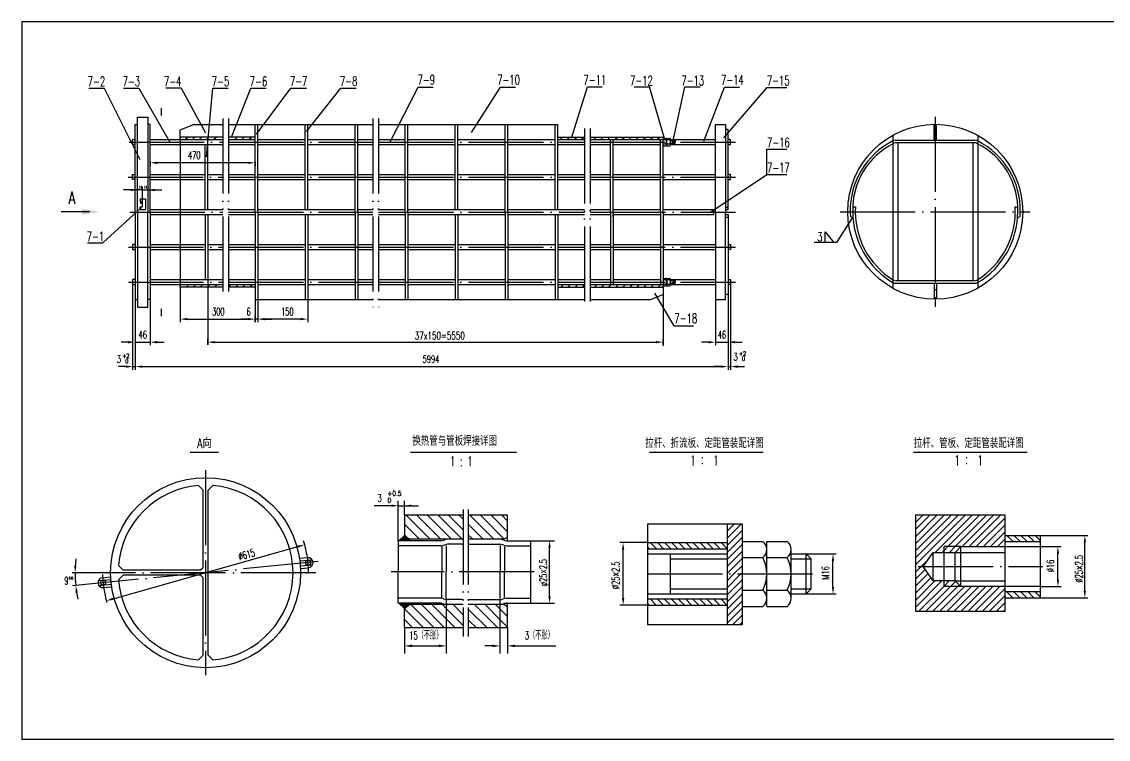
# Model space of a CAD drawing. Extents: x 1013 to 1824, y 801 to 1088.
# Drawn here: x 1013.1 to 1447.6, y 801.4 to 1088.4 of the extents above; entities that cross this region are included whole.
import ezdxf
from ezdxf.enums import TextEntityAlignment as Align

# ---------------------------------------------------------------- set-up
doc = ezdxf.new("R2010")
doc.units = 0
doc.linetypes.add('DASHDOT-M', pattern=[36, 30, -3, 0, -3])
doc.linetypes.add('DIVIDE-M', pattern=[39, 30, -3, 0, -3, 0, -3])
doc.layers.get('0').update_dxf_attribs({"linetype": 'CONTINUOUS'})
for name, color, linetype in [('1', 3, 'CONTINUOUS'), ('CDR_DWG1', 4, 'CONTINUOUS'), ('CDR_DWG2', 2, 'CONTINUOUS'), ('CDR_DWG3', 1, 'DASHDOT-M'), ('CDR_DWG4', 3, 'DIVIDE-M')]:
    doc.layers.add(name, color=color, linetype=linetype)
doc.styles.add('HZ', font='romans', dxfattribs={"width": 0.7, "bigfont": 'hz'})

# ---------------------------------------------------------------- blocks, each defined once
blk = doc.blocks.new('*X2')
at = {"color": 0}
for p, q in [((251.63, 229), (252.63, 230)), ((254.46, 229), (255.46, 230)), ((257.28, 229), (258.28, 230)), ((260.11, 229), (261.11, 230)), ((262.94, 229), (263.94, 230)), ((265.77, 229), (266.77, 230)), ((268.6, 229), (269.6, 230)), ((271.43, 229), (272.43, 230)), ((274.25, 229), (275.25, 230)), ((277.08, 229), (278.08, 230))]:
    blk.add_line(p, q, dxfattribs=at)
blk = doc.blocks.new('*X1')
at = {"color": 0}
for p, q in [((252.02, 170), (253.02, 171)), ((254.85, 170), (255.85, 171)), ((257.68, 170), (258.68, 171)), ((260.51, 170), (261.51, 171)), ((263.34, 170), (264.34, 171)), ((266.17, 170), (267.17, 171)), ((268.99, 170), (269.99, 171)), ((271.82, 170), (272.82, 171)), ((274.65, 170), (275.65, 171)), ((277.48, 170), (278.48, 171))]:
    blk.add_line(p, q, dxfattribs=at)
blk = doc.blocks.new('*X49')
at = {"layer": '1', "color": 0, "linetype": 'CONTINUOUS'}
for p, q in [((-21397.81, -19125.3), (-21407.44, -19115.68)), ((-21393.57, -19125.3), (-21403.19, -19115.68)), ((-21389.33, -19125.3), (-21398.95, -19115.68)), ((-21385.09, -19125.3), (-21394.71, -19115.68)), ((-21384.62, -19121.52), (-21390.46, -19115.68)), ((-21384.62, -19117.28), (-21386.22, -19115.68)), ((-21372.36, -19125.3), (-21381.98, -19115.68)), ((-21368.23, -19125.19), (-21377.74, -19115.68)), ((-21366.87, -19122.3), (-21373.49, -19115.68)), ((-21366.87, -19118.05), (-21369.25, -19115.68)), ((-21402.06, -19125.3), (-21408.14, -19119.22)), ((-21376.6, -19125.3), (-21382.62, -19119.28)), ((-21406.88, -19124.72), (-21408.14, -19123.46)), ((-21380.84, -19125.3), (-21382.62, -19123.52)), ((-21400.55, -19160.75), (-21408.14, -19153.16)), ((-21396.31, -19160.75), (-21405.62, -19151.43)), ((-21392.07, -19160.75), (-21401.38, -19151.43)), ((-21391.41, -19157.15), (-21397.14, -19151.43)), ((-21391.41, -19152.91), (-21392.89, -19151.43)), ((-21384.62, -19159.71), (-21391.41, -19152.91)), ((-21384.62, -19155.46), (-21388.65, -19151.43)), ((-21375.09, -19160.75), (-21382.62, -19153.22)), ((-21370.85, -19160.75), (-21380.16, -19151.43)), ((-21369.94, -19157.41), (-21375.92, -19151.43)), ((-21369.94, -19153.17), (-21371.68, -19151.43)), ((-21366.87, -19156.24), (-21369.94, -19153.17)), ((-21404.79, -19160.75), (-21408.14, -19157.4)), ((-21387.82, -19160.75), (-21391.41, -19157.15)), ((-21379.34, -19160.75), (-21382.62, -19157.46)), ((-21366.87, -19160.48), (-21369.94, -19157.41))]:
    blk.add_line(p, q, dxfattribs=at)
blk = doc.blocks.new('GSFG21')
for p, q in [((104.01, 99.05), (102.13, 100.93)), ((106.01, 99.05), (107.89, 100.93)), ((104.01, 68.05), (104.01, 99.05)), ((106.01, 33.05), (106.01, 99.05)), ((72.01, 67.05), (70.13, 68.93)), ((103.01, 67.05), (72.01, 67.05)), ((104.01, 68.05), (103.01, 67.05)), ((72.01, 65.05), (70.13, 63.17)), ((103.01, 65.05), (72.01, 65.05)), ((104.01, 64.05), (103.01, 65.05)), ((104.01, 33.05), (104.01, 64.05)), ((104.01, 33.05), (102.13, 31.17)), ((106.01, 33.05), (107.89, 31.17))]:
    blk.add_line(p, q)
for start, end in [(94.7219, 175.2781), (274.7219, 85.2781), (184.7219, 265.2781)]:
    blk.add_arc((105.01, 66.05), 35, start, end)
blk = doc.blocks.new('*X48')
at = {"layer": '1', "color": 0, "linetype": 'CONTINUOUS'}
for p, q in [((-21410.25, -19150.86), (-21410.29, -19150.91)), ((-21409.83, -19150.86), (-21410.07, -19151.11)), ((-21409.99, -19150.86), (-21407.98, -19152.87)), ((-21409.4, -19150.86), (-21409.86, -19151.32)), ((-21408.98, -19150.86), (-21409.64, -19151.53)), ((-21409.56, -19150.86), (-21407.74, -19152.68)), ((-21408.55, -19150.86), (-21409.42, -19151.74)), ((-21408.13, -19150.86), (-21409.21, -19151.94)), ((-21409.14, -19150.86), (-21407.51, -19152.5)), ((-21407.7, -19150.86), (-21408.99, -19152.15)), ((-21407.28, -19150.86), (-21408.77, -19152.36)), ((-21408.71, -19150.86), (-21407.27, -19152.31)), ((-21406.86, -19150.86), (-21408.56, -19152.57)), ((-21406.43, -19150.86), (-21408.34, -19152.77)), ((-21408.29, -19150.86), (-21407.03, -19152.13)), ((-21406.14, -19151), (-21408.11, -19152.97)), ((-21407.87, -19150.86), (-21406.79, -19151.94)), ((-21407.44, -19150.86), (-21406.55, -19151.76)), ((-21407.02, -19150.86), (-21406.31, -19151.57)), ((-21406.59, -19150.86), (-21406.14, -19151.32)), ((-21406.17, -19150.86), (-21406.14, -19150.89)), ((-21406.14, -19151.42), (-21406.22, -19151.5))]:
    blk.add_line(p, q, dxfattribs=at)
blk = doc.blocks.new('*X47')
at = {"layer": '1', "color": 0, "linetype": 'CONTINUOUS'}
for p, q in [((-21409.99, -19125.87), (-21407.98, -19123.86)), ((-21409.56, -19125.87), (-21407.74, -19124.05)), ((-21408.55, -19125.87), (-21409.42, -19125)), ((-21408.13, -19125.87), (-21409.21, -19124.79)), ((-21409.14, -19125.87), (-21407.51, -19124.23)), ((-21407.7, -19125.87), (-21408.99, -19124.58)), ((-21407.28, -19125.87), (-21408.77, -19124.37)), ((-21408.72, -19125.87), (-21407.27, -19124.42)), ((-21406.86, -19125.87), (-21408.56, -19124.17)), ((-21406.43, -19125.87), (-21408.34, -19123.96)), ((-21408.29, -19125.87), (-21407.03, -19124.6)), ((-21406.14, -19125.74), (-21408.11, -19123.76)), ((-21407.87, -19125.87), (-21406.79, -19124.79)), ((-21407.44, -19125.87), (-21406.55, -19124.97)), ((-21410.25, -19125.87), (-21410.29, -19125.82)), ((-21409.83, -19125.87), (-21410.08, -19125.62)), ((-21409.4, -19125.87), (-21409.86, -19125.41)), ((-21408.98, -19125.87), (-21409.64, -19125.2)), ((-21407.02, -19125.87), (-21406.31, -19125.16)), ((-21406.59, -19125.87), (-21406.14, -19125.41)), ((-21406.14, -19125.31), (-21406.22, -19125.23)), ((-21406.17, -19125.87), (-21406.14, -19125.84))]:
    blk.add_line(p, q, dxfattribs=at)
blk = doc.blocks.new('*X3')
at = {"color": 0}
for p, q in [((90.8, 170), (91.8, 171)), ((93.63, 170), (94.63, 171)), ((96.46, 170), (97.46, 171)), ((99.29, 170), (100.29, 171)), ((102.12, 170), (103.12, 171))]:
    blk.add_line(p, q, dxfattribs=at)
blk = doc.blocks.new('*X4')
at = {"color": 0}
for p, q in [((107.77, 170), (108.77, 171)), ((110.6, 170), (111.6, 171)), ((113.43, 170), (114.43, 171)), ((116.26, 170), (117.26, 171))]:
    blk.add_line(p, q, dxfattribs=at)
blk = doc.blocks.new('*X7')
at = {"color": 0}
for p, q in [((240.71, 170), (241.71, 171)), ((243.54, 170), (244.54, 171)), ((246.37, 170), (247.37, 171)), ((249.2, 170), (250.2, 171))]:
    blk.add_line(p, q, dxfattribs=at)
blk = doc.blocks.new('*X5')
at = {"color": 0}
for p, q in [((90.41, 229), (91.41, 230)), ((93.24, 229), (94.24, 230)), ((96.06, 229), (97.06, 230)), ((98.89, 229), (99.89, 230)), ((101.72, 229), (102.72, 230))]:
    blk.add_line(p, q, dxfattribs=at)
blk = doc.blocks.new('*X6')
at = {"color": 0}
for p, q in [((110.21, 229), (111.21, 230)), ((113.03, 229), (114.03, 230)), ((115.86, 229), (116.86, 230))]:
    blk.add_line(p, q, dxfattribs=at)
blk = doc.blocks.new('*X8')
at = {"color": 0}
for p, q in [((240.31, 229), (241.31, 230)), ((243.14, 229), (244.14, 230)), ((245.97, 229), (246.97, 230)), ((248.8, 229), (249.8, 230))]:
    blk.add_line(p, q, dxfattribs=at)
blk = doc.blocks.new('GSGC1')
for p, q in [((306.48, 202), (307.48, 202)), ((306.48, 201), (307.48, 201)), ((306.48, 199), (307.48, 199)), ((306.48, 198), (307.48, 198))]:
    blk.add_line(p, q)

msp = doc.modelspace()

# ---------------------------------------------------------------- linework, layer by layer
for p, q in [((1039.88, 1061.84), (1046.01, 1061.84)), ((1046.01, 1061.84), (1060.3, 1033.29)), ((1053.82, 1061.84), (1059.95, 1061.84)), ((1059.95, 1061.84), (1072.26, 1040.28)), ((1076.85, 1061.84), (1070.74, 1061.84)), ((1076.85, 1061.84), (1086.54, 1044.04)), ((1086.9, 1034.36), (1089.52, 1061.84)), ((1089.52, 1061.84), (1095.64, 1061.84)), ((1097, 1042.21), (1104.69, 1061.84)), ((1104.69, 1061.84), (1110.82, 1061.84)), ((1107, 1043.43), (1120.73, 1061.91)), ((1120.73, 1061.91), (1126.91, 1061.91)), ((1126.94, 1044.58), (1140.7, 1061.91)), ((1140.7, 1061.91), (1146.88, 1061.91)), ((1160.48, 1040.34), (1171.66, 1062.25)), ((1171.66, 1062.25), (1177.64, 1062.25)), ((1192.96, 1044.06), (1204.57, 1062.25)), ((1204.57, 1062.25), (1210.55, 1062.25)), ((1232.98, 1041.9), (1239.33, 1062.36)), ((1239.33, 1062.36), (1245.25, 1062.36)), ((1257.98, 1062.38), (1264.11, 1062.38)), ((1270.12, 1041.76), (1264.11, 1062.38)), ((1273.47, 1040.3), (1278.23, 1062.38)), ((1278.23, 1062.38), (1284.37, 1062.38)), ((1285.85, 1040.69), (1294.17, 1062.2)), ((1311.05, 1062.18), (1293.76, 1042.01)), ((1294.15, 1062.2), (1300.15, 1062.2)), ((1311.05, 1062.18), (1319, 1062.18)), ((1311.1, 1027.37), (1311.1, 1037.42)), ((1311.1, 1037.42), (1319, 1037.42)), ((1103.63, 1032), (1067.23, 1032)), ((1288.5, 1012.31), (1311.1, 1027.37)), ((1311.1, 1027.37), (1319.05, 1027.37)), ((1061.43, 1016.43), (1061.43, 1022.38)), ((1061.43, 1021.13), (1053.83, 1021.13)), ((1058.63, 1021.13), (1055.83, 1021.13)), ((1061.43, 1021.13), (1069.03, 1021.13)), ((1064.23, 1021.13), (1067.03, 1021.13)), ((1045.54, 1000.04), (1060.82, 1014.04)), ((1345.16, 1010.01), (1338.98, 1000.13)), ((1334.41, 1000.13), (1334.41, 1004.33)), ((1334.41, 1004.33), (1337.91, 1000.13)), ((1039.3, 1000.04), (1045.54, 1000.04)), ((1338.98, 1000.13), (1329.97, 1000.13)), ((1057.43, 983.27), (1057.43, 949.24)), ((1076.43, 982.27), (1076.43, 968.23)), ((1087.43, 985.27), (1087.43, 959.26)), ((1296.55, 985.27), (1296.55, 949.24)), ((1273.96, 966.75), (1266.27, 979.87)), ((1269.55, 979.21), (1269.55, 958.84)), ((1295.55, 979.27), (1295.55, 949.24)), ((1058.43, 977.27), (1058.43, 949.24)), ((1064.43, 977.27), (1064.43, 959.01)), ((1106.43, 977.27), (1106.43, 968.23)), ((1107.43, 977.27), (1107.43, 968.23)), ((1127.43, 977.27), (1127.43, 968.23)), ((1290.55, 977.27), (1290.55, 959.01)), ((1079.23, 969.48), (1103.63, 969.48)), ((1103.63, 969.48), (1100.83, 969.48)), ((1106.43, 968.23), (1106.43, 970.73)), ((1107.43, 969.48), (1106.43, 969.48)), ((1107.43, 969.48), (1106.43, 969.48)), ((1124.63, 969.48), (1110.23, 969.48)), ((1110.23, 969.48), (1113.03, 969.48)), ((1273.96, 966.75), (1281.79, 966.75)), ((1295.55, 965.99), (1295.55, 959.01)), ((1058.43, 962.81), (1058.43, 959.01)), ((1087.43, 959.26), (1087.43, 961.51)), ((1269.55, 959.26), (1269.55, 961.51)), ((1055.63, 960.26), (1052.83, 960.26)), ((1058.43, 960.26), (1064.43, 960.26)), ((1067.23, 960.26), (1070.03, 960.26)), ((1090.23, 960.26), (1266.75, 960.26)), ((1287.75, 960.26), (1284.95, 960.26)), ((1290.55, 960.26), (1295.55, 960.26)), ((1298.35, 960.26), (1301.15, 960.26)), ((1054.63, 950.49), (1051.83, 950.49)), ((1057.43, 950.49), (1058.43, 950.49)), ((1061.23, 950.49), (1292.75, 950.49)), ((1061.23, 950.49), (1064.03, 950.49)), ((1292.75, 950.49), (1289.95, 950.49)), ((1295.55, 950.49), (1296.55, 950.49)), ((1295.55, 950.49), (1296.55, 950.49)), ((1299.35, 950.49), (1302.15, 950.49)), ((1163.63, 880.84), (1163.63, 896.84)), ((1166.13, 891.03), (1166.13, 896.84)), ((1160.83, 894.84), (1153.99, 894.84)), ((1163.63, 894.84), (1171.73, 894.84)), ((1166.33, 891.03), (1166.13, 890.83)), ((1370.53, 871.14), (1390.42, 891.03)), ((1370.53, 873.96), (1387.59, 891.03)), ((1370.53, 876.79), (1384.76, 891.03)), ((1370.53, 879.62), (1381.93, 891.03)), ((1370.53, 888.11), (1373.45, 891.03)), ((1370.53, 890.93), (1370.62, 891.03)), ((1370.53, 882.45), (1379.11, 891.03)), ((1370.53, 885.28), (1376.28, 891.03)), ((1378.41, 876.19), (1393.25, 891.03)), ((1383.52, 878.47), (1396.08, 891.03)), ((1386.35, 878.47), (1398.91, 891.03)), ((1389.18, 878.47), (1401.73, 891.03)), ((1392.01, 878.47), (1404.56, 891.03)), ((1295.28, 881.94), (1300.82, 887.48)), ((1295.28, 884.77), (1297.99, 887.48)), ((1394.84, 878.47), (1406.39, 890.03)), ((1397.66, 878.47), (1406.39, 887.2)), ((1163.94, 880.84), (1166.15, 882.95)), ((1166.15, 882.95), (1168.15, 881.4)), ((1207.4, 882.3), (1205.85, 881.41)), ((1295.28, 879.11), (1301.28, 885.11)), ((1295.28, 876.28), (1301.28, 882.28)), ((1400.49, 878.47), (1406.39, 884.37)), ((1409.53, 880.47), (1407.03, 882.97)), ((1412.36, 880.47), (1409.86, 882.97)), ((1415.19, 880.47), (1412.69, 882.97)), ((1418.02, 880.47), (1415.52, 882.97)), ((1420.48, 880.84), (1418.35, 882.97)), ((1420.48, 882.97), (1439.51, 882.97)), ((1049.63, 857.61), (1123.54, 878.5)), ((1168.13, 881.4), (1168.13, 880.84)), ((1189.27, 879.41), (1189.65, 879.41)), ((1216.6, 880.84), (1226.16, 880.84)), ((1224.16, 858.64), (1224.16, 878.04)), ((1263.28, 880.08), (1252.34, 880.08)), ((1264.15, 877.58), (1263.28, 878.45)), ((1266.98, 877.58), (1264.47, 880.08)), ((1269.8, 877.58), (1267.3, 880.08)), ((1272.63, 877.58), (1270.13, 880.08)), ((1275.46, 877.58), (1272.96, 880.08)), ((1278.29, 877.58), (1275.79, 880.08)), ((1281.12, 877.58), (1278.62, 880.08)), ((1283.95, 877.58), (1281.45, 880.08)), ((1286.77, 877.58), (1284.27, 880.08)), ((1289.6, 877.58), (1287.1, 880.08)), ((1292.43, 877.58), (1289.93, 880.08)), ((1295.26, 877.58), (1292.76, 880.08)), ((1295.28, 873.46), (1301.28, 879.46)), ((1381.93, 876.88), (1383.52, 878.47)), ((1384.06, 876.19), (1386.35, 878.47)), ((1403.32, 878.47), (1406.39, 881.54)), ((1406.15, 878.47), (1406.39, 878.71)), ((1406.7, 880.47), (1406.39, 880.79)), ((1420.48, 878.47), (1428.75, 878.47)), ((1438.26, 860.77), (1438.26, 880.17)), ((1253.59, 857.88), (1253.59, 877.28)), ((1295.28, 870.63), (1301.28, 876.63)), ((1295.28, 867.8), (1301.28, 873.8)), ((1326.78, 875.58), (1338.78, 875.58)), ((1370.53, 868.31), (1375.72, 873.5)), ((1381.24, 876.19), (1381.93, 876.88)), ((1427.5, 865.27), (1427.5, 875.67)), ((1297.89, 867.58), (1301.28, 870.97)), ((1337.53, 862.38), (1337.53, 872.78)), ((1370.53, 865.48), (1374.4, 869.35)), ((1045.58, 868.06), (1033.17, 868.06)), ((1295.28, 862.14), (1300.72, 867.58)), ((1295.28, 864.97), (1297.89, 867.58)), ((1295.28, 859.31), (1301.28, 865.31)), ((1300.72, 867.58), (1301.28, 868.14)), ((1370.53, 862.65), (1375.56, 867.68)), ((1370.53, 859.82), (1376.72, 866.01)), ((1042.6, 863.74), (1033.42, 862.84)), ((1295.28, 856.49), (1301.28, 862.49)), ((1370.53, 854.17), (1381.12, 864.76)), ((1370.53, 856.99), (1378.29, 864.76)), ((1371.82, 852.63), (1381.93, 862.73)), ((1374.65, 852.63), (1384.49, 862.47)), ((1377.48, 852.63), (1387.32, 862.47)), ((1380.3, 852.63), (1390.15, 862.47)), ((1381.93, 862.73), (1383.95, 864.76)), ((1383.13, 852.63), (1392.98, 862.47)), ((1384.49, 862.47), (1386.58, 864.56)), ((1385.96, 852.63), (1395.81, 862.47)), ((1387.32, 862.47), (1388, 863.15)), ((1388.79, 852.63), (1398.63, 862.47)), ((1391.62, 852.63), (1401.46, 862.47)), ((1394.45, 852.63), (1404.29, 862.47)), ((1397.28, 852.63), (1406.39, 861.74)), ((1409.41, 857.97), (1406.91, 860.47)), ((1412.23, 857.97), (1409.73, 860.47)), ((1415.06, 857.97), (1412.56, 860.47)), ((1417.89, 857.97), (1415.39, 860.47)), ((1420.48, 858.21), (1418.22, 860.47)), ((1420.48, 862.47), (1428.75, 862.47)), ((1182.86, 857.73), (1182.86, 835.78)), ((1189.27, 857.27), (1189.65, 857.27)), ((1204.33, 857.27), (1204.33, 835.78)), ((1266.85, 855.08), (1264.35, 857.58)), ((1269.68, 855.08), (1267.18, 857.58)), ((1272.5, 855.08), (1270, 857.58)), ((1275.33, 855.08), (1272.83, 857.58)), ((1278.16, 855.08), (1275.66, 857.58)), ((1280.99, 855.08), (1278.49, 857.58)), ((1283.82, 855.08), (1281.32, 857.58)), ((1286.65, 855.08), (1284.15, 857.58)), ((1289.47, 855.08), (1286.97, 857.58)), ((1292.3, 855.08), (1289.8, 857.58)), ((1295.13, 855.08), (1292.63, 857.58)), ((1295.28, 853.66), (1301.28, 859.66)), ((1295.28, 850.83), (1301.28, 856.83)), ((1326.78, 859.58), (1338.78, 859.58)), ((1400.1, 852.63), (1406.39, 858.91)), ((1406.58, 857.97), (1406.39, 858.16)), ((1420.48, 857.97), (1439.51, 857.97)), ((1163.94, 855.84), (1166.15, 853.73)), ((1166.15, 853.73), (1168.15, 855.28)), ((1168.13, 855.27), (1168.13, 855.84)), ((1189.65, 855.27), (1189.61, 855.27)), ((1207.4, 854.38), (1205.85, 855.27)), ((1216.6, 855.84), (1226.16, 855.84)), ((1263.28, 855.08), (1252.34, 855.08)), ((1264.02, 855.08), (1263.28, 855.82)), ((1295.28, 848), (1301.28, 854)), ((1402.93, 852.63), (1406.39, 856.09)), ((1405.76, 852.63), (1406.39, 853.26)), ((1297.41, 847.3), (1301.28, 851.17)), ((1300.24, 847.3), (1301.28, 848.34)), ((1166.13, 845.96), (1166.13, 835.78)), ((1207.4, 846.02), (1207.34, 845.96)), ((1207.34, 845.96), (1207.34, 835.78)), ((1169.13, 838.78), (1179.86, 838.78)), ((1201.33, 838.78), (1198.33, 838.78)), ((1210.34, 838.78), (1226.72, 838.78))]:
    msp.add_line(p, q)
msp.add_lwpolyline([(1061.26, 1021.13, 0.35, 0.35, 1), (1061.61, 1021.13, 0.35, 0.35, 1)], format="xyseb", close=True)
for start, end in [(173.8442, 176.9221), (180, 185.6057), (188.6836, 191.7615)]:
    msp.add_arc((1086.55, 868.06), 52.13, start, end)
for points in [[(1067.23, 1032.46), (1067.23, 1031.53), (1064.43, 1032)], [(1103.63, 1032.46), (1103.63, 1031.53), (1106.43, 1032)], [(1056.63, 1021.6), (1056.63, 1020.66), (1059.43, 1021.13)], [(1066.23, 1021.6), (1066.23, 1020.66), (1063.43, 1021.13)], [(1345.45, 1010.42), (1345.53, 1009.42), (1344.45, 1010.42)], [(1411.41, 1010.42), (1411.33, 1009.42), (1412.41, 1010.42)], [(1079.23, 969.95), (1079.23, 969.02), (1076.43, 969.48)], [(1103.63, 969.95), (1103.63, 969.02), (1106.43, 969.48)], [(1103.63, 969.95), (1103.63, 969.02), (1106.43, 969.48)], [(1110.23, 969.95), (1110.23, 969.02), (1107.43, 969.48)], [(1110.23, 969.95), (1110.23, 969.02), (1107.43, 969.48)], [(1124.63, 969.95), (1124.63, 969.02), (1127.43, 969.48)], [(1055.63, 960.72), (1055.63, 959.79), (1058.43, 960.26)], [(1067.23, 960.72), (1067.23, 959.79), (1064.43, 960.26)], [(1090.23, 960.72), (1090.23, 959.79), (1087.43, 960.26)], [(1266.75, 960.72), (1266.75, 959.79), (1269.55, 960.26)], [(1287.75, 960.72), (1287.75, 959.79), (1290.55, 960.26)], [(1298.35, 960.72), (1298.35, 959.79), (1295.55, 960.26)], [(1054.63, 950.95), (1054.63, 950.02), (1057.43, 950.49)], [(1061.23, 950.95), (1061.23, 950.02), (1058.43, 950.49)], [(1061.23, 950.95), (1061.23, 950.02), (1058.43, 950.49)], [(1292.75, 950.95), (1292.75, 950.02), (1295.55, 950.49)], [(1292.75, 950.95), (1292.75, 950.02), (1295.55, 950.49)], [(1299.35, 950.95), (1299.35, 950.02), (1296.55, 950.49)], [(1160.83, 895.31), (1160.83, 894.38), (1163.63, 894.84)], [(1168.93, 895.31), (1168.93, 894.38), (1166.13, 894.84)], [(1437.8, 880.17), (1438.73, 880.17), (1438.26, 882.97)], [(1123.41, 878.95), (1123.66, 878.05), (1126.23, 879.26)], [(1223.7, 878.04), (1224.63, 878.04), (1224.16, 880.84)], [(1253.12, 877.28), (1254.06, 877.28), (1253.59, 880.08)], [(1427.03, 875.67), (1427.96, 875.67), (1427.5, 878.47)], [(1337.06, 872.78), (1337.99, 872.78), (1337.53, 875.58)], [(1034.96, 870.84), (1034.03, 870.87), (1034.42, 868.06)], [(1427.03, 865.27), (1427.96, 865.27), (1427.5, 862.47)], [(1034.55, 860.13), (1035.48, 860.24), (1034.67, 862.97)], [(1337.06, 862.38), (1337.99, 862.38), (1337.53, 859.58)], [(1437.8, 860.77), (1438.73, 860.77), (1438.26, 857.97)], [(1049.5, 858.06), (1049.76, 857.16), (1046.94, 856.85)], [(1223.7, 858.64), (1224.63, 858.64), (1224.16, 855.84)], [(1253.12, 857.88), (1254.06, 857.88), (1253.59, 855.08)], [(1169.13, 839.28), (1169.13, 838.28), (1166.13, 838.78)], [(1179.86, 839.28), (1179.86, 838.28), (1182.86, 838.78)], [(1201.33, 839.28), (1201.33, 838.28), (1204.33, 838.78)], [(1210.34, 839.28), (1210.34, 838.28), (1207.34, 838.78)]]:
    msp.add_solid(points)
at = {"layer": 'CDR_DWG1'}
for p, q in [((1824.06, 1088.43), (1013.06, 1088.43)), ((1013.06, 1088.43), (1013.06, 801.43)), ((1059.43, 1012.27), (1059.43, 1050.27)), ((1059.43, 1050.27), (1063.43, 1050.27)), ((1063.43, 1050.27), (1063.43, 1012.27)), ((1377.93, 1041.04), (1377.93, 1047.41)), ((1378.93, 1041.04), (1378.93, 1047.41)), ((1058.43, 1012.27), (1058.43, 1047.27)), ((1058.43, 1047.27), (1059.43, 1047.27)), ((1064.43, 1047.27), (1063.43, 1047.27)), ((1064.43, 1012.27), (1064.43, 1047.27)), ((1076.43, 1045.21), (1081.43, 1047.21)), ((1076.43, 1041.27), (1076.43, 1045.21)), ((1081.54, 1047.27), (1093.45, 1047.27)), ((1095.72, 1047.27), (1153.43, 1047.27)), ((1106.43, 1012.27), (1106.43, 1047.27)), ((1107.43, 1012.27), (1107.43, 1047.27)), ((1126.43, 1013.27), (1126.43, 1047.27)), ((1127.43, 1013.27), (1127.43, 1047.27)), ((1146.43, 1012.27), (1146.43, 1047.27)), ((1147.43, 1012.27), (1147.43, 1047.27)), ((1155.7, 1047.27), (1227.43, 1047.27)), ((1166.43, 1012.27), (1166.43, 1047.27)), ((1167.43, 1012.27), (1167.43, 1047.27)), ((1186.43, 1013.27), (1186.43, 1047.27)), ((1187.43, 1013.27), (1187.43, 1047.27)), ((1206.43, 1012.27), (1206.43, 1047.27)), ((1207.43, 1012.27), (1207.43, 1047.27)), ((1226.43, 1013.27), (1226.43, 1047.27)), ((1227.43, 1013.27), (1227.43, 1047.27)), ((1290.55, 1012.27), (1290.55, 1047.27)), ((1290.55, 1047.27), (1294.55, 1047.27)), ((1294.55, 1047.27), (1294.55, 1012.27)), ((1295.55, 1045.27), (1294.55, 1045.27)), ((1295.55, 1013.27), (1295.55, 1045.27)), ((1361.43, 1043.01), (1361.43, 981.82)), ((1377.93, 1045.21), (1378.93, 1045.21)), ((1395.43, 1043.01), (1395.43, 981.82)), ((1057.43, 1041.27), (1058.43, 1041.27)), ((1057.43, 1039.27), (1057.43, 1041.27)), ((1058.43, 1039.27), (1057.43, 1039.27)), ((1064.43, 1041.27), (1076.43, 1041.27)), ((1064.43, 1039.27), (1087.43, 1039.27)), ((1093.45, 1042.27), (1076.43, 1042.27)), ((1076.43, 1042.27), (1076.43, 1041.27)), ((1076.43, 1041.27), (1076.43, 983.27)), ((1076.43, 1041.27), (1093.45, 1041.27)), ((1086.43, 1013.27), (1086.43, 1039.27)), ((1087.43, 1013.27), (1087.43, 1039.27)), ((1087.43, 1039.27), (1093.45, 1039.27)), ((1106.43, 1042.27), (1095.72, 1042.27)), ((1095.72, 1041.27), (1106.43, 1041.27)), ((1095.78, 1039.27), (1106.43, 1039.27)), ((1107.43, 1041.27), (1126.43, 1041.27)), ((1107.43, 1039.27), (1126.43, 1039.27)), ((1127.43, 1041.27), (1146.43, 1041.27)), ((1127.43, 1039.27), (1146.43, 1039.27)), ((1147.43, 1041.27), (1153.43, 1041.27)), ((1147.43, 1039.27), (1153.43, 1039.27)), ((1155.7, 1041.27), (1166.43, 1041.27)), ((1155.7, 1039.27), (1166.43, 1039.27)), ((1167.43, 1041.27), (1186.43, 1041.27)), ((1167.43, 1039.27), (1186.43, 1039.27)), ((1187.43, 1041.27), (1206.43, 1041.27)), ((1187.43, 1039.27), (1206.43, 1039.27)), ((1207.43, 1041.27), (1226.43, 1041.27)), ((1207.43, 1039.27), (1226.43, 1039.27)), ((1227.43, 1042.27), (1238.2, 1042.27)), ((1227.43, 1041.27), (1238.2, 1041.27)), ((1227.43, 1039.27), (1238.2, 1039.27)), ((1240.47, 1042.27), (1269.55, 1042.27)), ((1240.47, 1041.27), (1269.55, 1041.27)), ((1240.47, 1039.27), (1248.55, 1039.27)), ((1248.55, 1012.27), (1248.55, 1041.27)), ((1249.55, 1012.27), (1249.55, 1041.27)), ((1249.55, 1039.27), (1268.55, 1039.27)), ((1268.55, 1012.27), (1268.55, 1041.27)), ((1269.55, 1042.27), (1269.55, 1041.27)), ((1269.55, 1041.77), (1270.74, 1041.77)), ((1269.55, 1012.27), (1269.55, 1041.27)), ((1272.55, 1041.14), (1269.55, 1041.14)), ((1272.55, 1039.39), (1269.55, 1039.39)), ((1269.55, 1038.77), (1270.74, 1038.77)), ((1271.05, 1041.77), (1272.29, 1041.77)), ((1271.05, 1041.14), (1271.05, 1041.77)), ((1271.05, 1040.27), (1271.05, 1041.14)), ((1271.05, 1038.77), (1271.05, 1040.27)), ((1271.05, 1038.77), (1272.29, 1038.77)), ((1272.48, 1041.27), (1290.55, 1041.27)), ((1272.55, 1041.46), (1272.55, 1040.27)), ((1272.55, 1041.14), (1274.05, 1041.14)), ((1274.4, 1040.79), (1272.55, 1040.79)), ((1272.55, 1039.06), (1272.55, 1040.27)), ((1274.4, 1039.74), (1272.55, 1039.74)), ((1272.55, 1039.39), (1274.05, 1039.39)), ((1272.55, 1039.27), (1290.55, 1039.27)), ((1274.05, 1041.14), (1274.05, 1040.27)), ((1274.05, 1041.14), (1274.4, 1040.79)), ((1274.05, 1039.39), (1274.05, 1040.27)), ((1274.05, 1039.39), (1274.4, 1039.74)), ((1274.4, 1040.79), (1274.4, 1040.27)), ((1274.4, 1039.74), (1274.4, 1040.27)), ((1296.55, 1041.27), (1295.55, 1041.27)), ((1295.55, 1039.27), (1296.55, 1039.27)), ((1296.55, 1039.27), (1296.55, 1041.27)), ((1362.55, 1041.04), (1394.31, 1041.04)), ((1394.03, 1040.04), (1362.83, 1040.04)), ((1363.43, 1040.04), (1363.43, 984.79)), ((1393.43, 1040.04), (1393.43, 984.79)), ((1064.43, 1032.53), (1064.43, 1030.75)), ((1106.43, 1032.53), (1106.43, 1030.75)), ((1057.43, 1027.27), (1058.43, 1027.27)), ((1057.43, 1025.27), (1057.43, 1027.27)), ((1064.43, 1027.27), (1086.43, 1027.27)), ((1087.43, 1027.27), (1093.45, 1027.27)), ((1095.72, 1027.27), (1106.43, 1027.27)), ((1107.43, 1027.27), (1126.43, 1027.27)), ((1127.43, 1027.27), (1146.43, 1027.27)), ((1127.43, 1027.27), (1127.51, 1027.27)), ((1147.43, 1027.27), (1153.43, 1027.27)), ((1155.7, 1027.27), (1166.43, 1027.27)), ((1167.43, 1027.27), (1186.43, 1027.27)), ((1187.43, 1027.27), (1206.43, 1027.27)), ((1187.43, 1027.27), (1187.47, 1027.27)), ((1207.43, 1027.27), (1226.43, 1027.27)), ((1227.43, 1027.27), (1238.2, 1027.27)), ((1227.43, 1027.27), (1227.45, 1027.27)), ((1240.47, 1027.27), (1248.55, 1027.27)), ((1249.89, 1027.27), (1268.55, 1027.27)), ((1269.55, 1027.27), (1290.55, 1027.27)), ((1296.55, 1027.27), (1295.55, 1027.27)), ((1296.55, 1025.27), (1296.55, 1027.27)), ((1058.43, 1025.27), (1057.43, 1025.27)), ((1059.43, 1018.45), (1059.43, 1022.38)), ((1063.43, 1021.46), (1063.43, 1019.88)), ((1064.43, 1025.27), (1086.43, 1025.27)), ((1087.43, 1025.27), (1093.45, 1025.27)), ((1095.72, 1025.27), (1106.43, 1025.27)), ((1107.43, 1025.27), (1126.43, 1025.27)), ((1127.43, 1025.27), (1146.43, 1025.27)), ((1127.43, 1025.27), (1127.51, 1025.27)), ((1147.43, 1025.27), (1153.43, 1025.27)), ((1155.7, 1025.27), (1166.43, 1025.27)), ((1167.43, 1025.27), (1186.43, 1025.27)), ((1187.43, 1025.27), (1206.43, 1025.27)), ((1207.43, 1025.27), (1226.43, 1025.27)), ((1227.43, 1025.27), (1238.2, 1025.27)), ((1227.43, 1025.27), (1227.45, 1025.27)), ((1240.47, 1025.27), (1248.55, 1025.27)), ((1249.58, 1025.27), (1268.55, 1025.27)), ((1269.55, 1025.27), (1290.55, 1025.27)), ((1295.55, 1025.27), (1296.55, 1025.27)), ((1060.54, 1016.43), (1060.54, 1017.53)), ((1060.54, 1017.53), (1062.54, 1017.53)), ((1062.54, 1017.53), (1062.54, 1013.36)), ((1060.43, 1014.43), (1061.43, 1014.43)), ((1060.43, 1013.27), (1060.43, 1014.43)), ((1060.43, 1013.27), (1062.55, 1013.27)), ((1060.54, 1016.43), (1060.54, 1015.9)), ((1061.43, 1016.43), (1060.54, 1016.43)), ((1060.54, 1015.9), (1061.43, 1015.9)), ((1061.43, 1014.43), (1061.43, 1016.43)), ((1064.43, 1013.27), (1093.45, 1013.27)), ((1086.43, 1013.31), (1086.43, 1013.27)), ((1087.43, 1013.31), (1087.43, 1013.27)), ((1095.72, 1013.27), (1106.43, 1013.27)), ((1107.43, 1013.27), (1146.43, 1013.27)), ((1147.43, 1013.27), (1153.43, 1013.27)), ((1155.7, 1013.27), (1166.43, 1013.27)), ((1167.43, 1013.27), (1206.43, 1013.27)), ((1207.43, 1013.27), (1238.2, 1013.27)), ((1240.47, 1013.27), (1248.55, 1013.27)), ((1249.55, 1013.27), (1268.55, 1013.27)), ((1269.55, 1013.27), (1289.77, 1013.27)), ((1289.77, 1013.28), (1289.77, 1011.29)), ((1345.49, 1014.42), (1346.49, 1014.42)), ((1410.37, 1014.42), (1411.37, 1014.42)), ((1058.43, 1012.27), (1058.43, 977.27)), ((1059.43, 1012.27), (1059.43, 974.27)), ((1063.43, 974.27), (1063.43, 1012.27)), ((1064.43, 1012.27), (1064.43, 977.27)), ((1064.43, 1011.27), (1093.45, 1011.27)), ((1086.43, 1011.27), (1086.43, 985.27)), ((1087.43, 1011.27), (1087.43, 985.27)), ((1095.72, 1011.27), (1106.43, 1011.27)), ((1106.43, 1012.27), (1106.43, 977.27)), ((1107.43, 1012.27), (1107.43, 977.27)), ((1107.43, 1011.27), (1146.43, 1011.27)), ((1126.43, 1011.27), (1126.43, 977.27)), ((1127.43, 1011.27), (1127.43, 977.27)), ((1146.43, 1012.27), (1146.43, 977.27)), ((1147.43, 1012.27), (1147.43, 977.27)), ((1147.43, 1011.27), (1153.43, 1011.27)), ((1155.7, 1011.27), (1166.43, 1011.27)), ((1166.43, 1012.27), (1166.43, 977.27)), ((1167.43, 1012.27), (1167.43, 977.27)), ((1167.43, 1011.27), (1206.43, 1011.27)), ((1186.43, 1011.27), (1186.43, 977.27)), ((1187.43, 1011.27), (1187.43, 977.27)), ((1206.43, 1012.27), (1206.43, 977.27)), ((1207.43, 1012.27), (1207.43, 977.27)), ((1207.43, 1011.27), (1238.2, 1011.27)), ((1226.43, 1011.27), (1226.43, 977.27)), ((1227.43, 1011.27), (1227.43, 977.27)), ((1240.47, 1011.27), (1248.55, 1011.27)), ((1248.55, 1012.27), (1248.55, 983.27)), ((1249.55, 1012.27), (1249.55, 983.27)), ((1249.55, 1011.27), (1268.55, 1011.27)), ((1249.55, 1010.27), (1249.55, 1011.27)), ((1268.55, 1012.27), (1268.55, 983.27)), ((1269.55, 1012.27), (1269.55, 983.27)), ((1269.55, 1011.27), (1289.83, 1011.27)), ((1290.55, 1012.27), (1290.55, 977.27)), ((1294.55, 977.27), (1294.55, 1012.27)), ((1295.55, 1011.27), (1295.55, 979.27)), ((1058.43, 999.27), (1057.43, 999.27)), ((1057.43, 999.27), (1057.43, 997.27)), ((1057.43, 997.27), (1058.43, 997.27)), ((1064.43, 999.27), (1086.43, 999.27)), ((1064.43, 997.27), (1086.43, 997.27)), ((1087.43, 999.27), (1093.45, 999.27)), ((1087.43, 997.27), (1093.45, 997.27)), ((1095.72, 999.27), (1106.43, 999.27)), ((1095.72, 997.27), (1106.43, 997.27)), ((1107.43, 999.27), (1126.43, 999.27)), ((1107.43, 997.27), (1126.43, 997.27)), ((1127.43, 999.27), (1146.43, 999.27)), ((1127.43, 999.27), (1127.51, 999.27)), ((1127.43, 997.27), (1146.43, 997.27)), ((1127.43, 997.27), (1127.51, 997.27)), ((1147.43, 999.27), (1153.43, 999.27)), ((1147.43, 997.27), (1153.43, 997.27)), ((1155.7, 999.27), (1166.43, 999.27)), ((1155.7, 997.27), (1166.43, 997.27)), ((1167.43, 999.27), (1186.43, 999.27)), ((1167.43, 997.27), (1186.43, 997.27)), ((1187.43, 999.27), (1206.43, 999.27)), ((1187.43, 999.27), (1187.47, 999.27)), ((1187.43, 997.27), (1206.43, 997.27)), ((1187.43, 997.27), (1187.47, 997.27)), ((1207.43, 999.27), (1226.43, 999.27)), ((1207.43, 997.27), (1226.43, 997.27)), ((1227.43, 999.27), (1238.2, 999.27)), ((1227.43, 999.27), (1227.45, 999.27)), ((1227.43, 997.27), (1238.2, 997.27)), ((1227.43, 997.27), (1227.45, 997.27)), ((1240.47, 999.27), (1248.55, 999.27)), ((1240.47, 997.27), (1248.55, 997.27)), ((1249.58, 999.27), (1268.55, 999.27)), ((1249.58, 997.27), (1268.55, 997.27)), ((1269.55, 999.27), (1290.55, 999.27)), ((1269.55, 997.27), (1290.55, 997.27)), ((1295.55, 999.27), (1296.55, 999.27)), ((1296.55, 997.27), (1295.55, 997.27)), ((1296.55, 999.27), (1296.55, 997.27)), ((1058.43, 985.27), (1057.43, 985.27)), ((1057.43, 985.27), (1057.43, 983.27)), ((1057.43, 983.27), (1058.43, 983.27)), ((1064.43, 985.27), (1087.42, 985.27)), ((1064.43, 983.27), (1093.45, 983.27)), ((1076.43, 982.27), (1076.43, 983.27)), ((1093.45, 982.27), (1076.43, 982.27)), ((1087.43, 985.27), (1093.45, 985.27)), ((1095.72, 985.27), (1106.43, 985.27)), ((1095.72, 983.27), (1106.43, 983.27)), ((1106.43, 982.27), (1095.84, 982.27)), ((1107.43, 985.27), (1126.43, 985.27)), ((1107.43, 983.27), (1126.43, 983.27)), ((1127.43, 985.27), (1146.43, 985.27)), ((1127.43, 983.27), (1146.43, 983.27)), ((1147.43, 985.27), (1153.43, 985.27)), ((1147.43, 983.27), (1153.43, 983.27)), ((1155.7, 985.27), (1166.43, 985.27)), ((1155.7, 983.27), (1166.43, 983.27)), ((1167.43, 985.27), (1186.43, 985.27)), ((1167.43, 983.27), (1186.43, 983.27)), ((1187.43, 985.27), (1206.43, 985.27)), ((1187.43, 983.27), (1206.43, 983.27)), ((1207.43, 985.27), (1226.43, 985.27)), ((1207.43, 983.27), (1226.43, 983.27)), ((1227.43, 985.27), (1238.28, 985.27)), ((1227.43, 983.27), (1238.26, 983.27)), ((1227.43, 982.27), (1238.2, 982.27)), ((1240.47, 985.27), (1248.55, 985.27)), ((1240.47, 983.27), (1269.55, 983.27)), ((1240.47, 982.27), (1269.55, 982.27)), ((1249.55, 985.27), (1268.55, 985.27)), ((1269.55, 985.77), (1270.74, 985.77)), ((1272.55, 985.14), (1269.55, 985.14)), ((1272.55, 983.39), (1269.55, 983.39)), ((1269.55, 982.27), (1269.55, 983.27)), ((1269.55, 982.77), (1270.74, 982.77)), ((1269.55, 982.27), (1269.55, 979.27)), ((1271.05, 985.77), (1272.29, 985.77)), ((1271.05, 985.77), (1271.05, 984.27)), ((1271.05, 984.27), (1271.05, 983.39)), ((1271.05, 983.39), (1271.05, 982.77)), ((1271.05, 982.77), (1272.29, 982.77)), ((1272.48, 983.27), (1290.55, 983.27)), ((1272.55, 985.47), (1272.55, 984.27)), ((1272.55, 985.27), (1290.55, 985.27)), ((1272.55, 985.14), (1274.05, 985.14)), ((1274.4, 984.79), (1272.55, 984.79)), ((1272.55, 983.08), (1272.55, 984.27)), ((1274.4, 983.74), (1272.55, 983.74)), ((1272.55, 983.39), (1274.05, 983.39)), ((1274.05, 985.14), (1274.4, 984.79)), ((1274.05, 985.14), (1274.05, 984.27)), ((1274.05, 983.39), (1274.05, 984.27)), ((1274.05, 983.39), (1274.4, 983.74)), ((1274.4, 984.79), (1274.4, 984.27)), ((1274.4, 983.74), (1274.4, 984.27)), ((1295.55, 985.27), (1296.55, 985.27)), ((1296.55, 983.27), (1295.55, 983.27)), ((1296.55, 985.27), (1296.55, 983.27)), ((1362.55, 983.8), (1394.31, 983.8)), ((1394.03, 984.79), (1362.83, 984.79)), ((1377.93, 983.8), (1377.93, 977.42)), ((1378.93, 983.8), (1378.93, 977.42)), ((1264.55, 977.27), (1269.55, 979.27)), ((1295.55, 979.27), (1294.55, 979.27)), ((1058.43, 977.27), (1059.43, 977.27)), ((1059.43, 974.27), (1063.43, 974.27)), ((1064.43, 977.27), (1063.43, 977.27)), ((1106.43, 977.27), (1153.43, 977.27)), ((1155.7, 977.27), (1227.43, 977.27)), ((1227.43, 977.27), (1238.2, 977.27)), ((1240.47, 977.27), (1264.55, 977.27)), ((1290.55, 977.27), (1294.55, 977.27)), ((1189.65, 891.03), (1166.13, 891.03)), ((1166.13, 891.03), (1166.13, 882.95)), ((1207.4, 891.03), (1191.65, 891.03)), ((1207.4, 880.84), (1207.4, 891.03)), ((1370.53, 891.03), (1370.53, 852.63)), ((1406.39, 891.03), (1370.53, 891.03)), ((1406.39, 852.63), (1406.39, 891.03)), ((1301.28, 887.48), (1263.28, 887.48)), ((1263.28, 887.48), (1263.28, 847.3)), ((1295.28, 847.3), (1295.28, 887.48)), ((1301.28, 847.3), (1301.28, 887.48)), ((1406.39, 882.97), (1420.48, 882.97)), ((1420.48, 857.97), (1420.48, 882.97)), ((1163.63, 880.84), (1163.63, 868.34)), ((1180.69, 880.84), (1163.63, 880.84)), ((1180.69, 878.84), (1163.63, 878.84)), ((1189.65, 881.41), (1168.13, 881.4)), ((1181.13, 878.5), (1181.13, 868.34)), ((1181.71, 881.02), (1182.3, 881.23)), ((1181.71, 879.02), (1182.3, 879.23)), ((1182.86, 878.94), (1182.86, 868.34)), ((1189.27, 879.41), (1183.32, 879.41)), ((1205.85, 881.41), (1191.65, 881.41)), ((1191.65, 879.41), (1204.41, 879.4)), ((1204.4, 878.94), (1204.4, 868.34)), ((1205.94, 881.02), (1205.35, 881.23)), ((1205.94, 879.02), (1205.35, 879.23)), ((1205.85, 881.41), (1205.85, 881.05)), ((1206.12, 878.5), (1206.12, 868.34)), ((1206.94, 880.84), (1216.6, 880.84)), ((1206.94, 878.84), (1216.6, 878.84)), ((1216.6, 880.84), (1216.6, 855.84)), ((1263.28, 880.08), (1295.28, 880.08)), ((1301.28, 880.58), (1309.41, 880.58)), ((1311.03, 854.58), (1311.03, 880.58)), ((1311.03, 880.58), (1319.16, 880.58)), ((1381.93, 862.47), (1381.93, 878.47)), ((1388.68, 878.47), (1381.93, 878.47)), ((1386.39, 876.19), (1388.68, 878.47)), ((1388.68, 862.47), (1388.68, 878.47)), ((1388.68, 878.47), (1420.48, 878.47)), ((1406.39, 880.47), (1420.48, 880.47)), ((1127.41, 874.05), (1124.15, 873.76)), ((1263.28, 877.58), (1295.28, 877.58)), ((1263.28, 875.58), (1295.28, 875.58)), ((1272.55, 859.58), (1272.55, 875.58)), ((1272.55, 873.58), (1295.28, 873.58)), ((1301.28, 874.08), (1309.41, 874.08)), ((1311.03, 874.08), (1319.16, 874.08)), ((1320.78, 857.83), (1320.78, 877.33)), ((1320.78, 875.58), (1326.78, 875.58)), ((1320.78, 873.58), (1328.78, 873.58)), ((1326.78, 859.58), (1326.78, 875.58)), ((1326.78, 875.58), (1328.78, 873.58)), ((1328.78, 861.58), (1328.78, 873.58)), ((1373.62, 870.47), (1377.58, 876.19)), ((1377.58, 876.19), (1386.39, 876.19)), ((1377.58, 864.76), (1377.58, 876.19)), ((1386.39, 876.19), (1406.39, 876.19)), ((1386.39, 864.76), (1386.39, 876.19)), ((1124.29, 872.77), (1129.22, 873.2)), ((1124.49, 870.78), (1129.4, 871.21)), ((1124.54, 869.78), (1127.76, 870.06)), ((1377.58, 864.76), (1373.62, 870.47)), ((1043.76, 864.87), (1048.68, 865.39)), ((1045.37, 866.05), (1048.62, 866.39)), ((1163.63, 855.84), (1163.63, 868.34)), ((1181.13, 858.18), (1181.13, 868.34)), ((1182.86, 857.73), (1182.86, 868.34)), ((1204.4, 857.73), (1204.4, 868.34)), ((1206.12, 858.18), (1206.12, 868.34)), ((1043.97, 862.88), (1048.87, 863.4)), ((1045.79, 862.07), (1049.01, 862.41)), ((1272.55, 861.58), (1295.28, 861.58)), ((1301.28, 861.08), (1309.41, 861.08)), ((1311.03, 861.08), (1319.16, 861.08)), ((1320.78, 861.58), (1328.78, 861.58)), ((1326.78, 859.58), (1328.78, 861.58)), ((1386.39, 864.76), (1377.58, 864.76)), ((1388.68, 862.47), (1381.93, 862.47)), ((1388.68, 862.47), (1386.39, 864.76)), ((1386.39, 864.76), (1406.39, 864.76)), ((1420.48, 862.47), (1388.68, 862.47)), ((1406.39, 860.47), (1420.48, 860.47)), ((1180.69, 857.84), (1163.63, 857.84)), ((1181.71, 857.66), (1182.3, 857.45)), ((1189.27, 857.27), (1183.32, 857.27)), ((1191.65, 857.27), (1204.41, 857.27)), ((1205.94, 857.66), (1205.35, 857.45)), ((1206.94, 857.84), (1216.6, 857.84)), ((1263.28, 859.58), (1295.28, 859.58)), ((1263.28, 857.58), (1295.28, 857.58)), ((1320.78, 859.58), (1326.78, 859.58)), ((1406.39, 857.97), (1420.48, 857.97)), ((1180.69, 855.84), (1163.63, 855.84)), ((1166.13, 845.96), (1166.13, 854.29)), ((1189.65, 855.27), (1168.13, 855.27)), ((1181.71, 855.66), (1182.3, 855.45)), ((1205.85, 855.27), (1191.65, 855.27)), ((1205.94, 855.66), (1205.35, 855.45)), ((1205.85, 855.84), (1215.25, 855.84)), ((1205.85, 855.27), (1205.85, 855.63)), ((1206.94, 855.84), (1216.6, 855.84)), ((1207.4, 845.96), (1207.4, 855.84)), ((1263.28, 855.08), (1295.28, 855.08)), ((1301.28, 854.58), (1309.41, 854.58)), ((1311.03, 854.58), (1319.16, 854.58)), ((1370.53, 852.63), (1406.39, 852.63)), ((1189.65, 845.96), (1166.13, 845.96)), ((1207.4, 845.96), (1191.65, 845.96)), ((1263.28, 847.3), (1301.28, 847.3)), ((1013.06, 801.43), (1824.06, 801.43))]:
    msp.add_line(p, q, dxfattribs=at)
for centre, radius in [((1378.43, 1012.42), 35), ((1086.58, 868.06), 38), ((1127.58, 872.06), 1), ((1045.58, 864.06), 1)]:
    msp.add_circle(centre, radius, dxfattribs=at)
for centre, radius, start, end in [((1270.73, 1041.46), 0.312, 270.6415, 89.3585), ((1269.64, 1040.27), 1.4, 321.2635, 38.7365), ((1270.73, 1039.08), 0.312, 270.6415, 89.3585), ((1272.23, 1041.46), 0.312, 270.6415, 89.3585), ((1271.14, 1040.27), 1.4, 321.2635, 38.7365), ((1272.23, 1039.08), 0.312, 270.6415, 89.3585), ((1375.46, 1013.02), 31.04, 116.7894, 181.1104), ((1374.82, 1013.39), 29.4, 116.405, 181.886), ((1362.55, 1039.04), 2, 90, 122.4617), ((1362.83, 1038.04), 2, 90, 122.9959), ((1394.03, 1038.04), 2, 57.0041, 90), ((1394.31, 1039.04), 2, 57.5383, 90), ((1382.04, 1013.39), 29.4, 358.114, 63.595), ((1381.4, 1013.02), 31.04, 358.8896, 63.2106), ((1378.43, 1012.42), 32, 176.4167, 238.6673), ((1378.43, 1012.42), 32, 301.3327, 3.5833), ((1378.43, 1012.42), 34, 180, 183.3723), ((1378.43, 1012.42), 33, 180, 239.18), ((1378.43, 1012.42), 33, 300.82, 0), ((1378.43, 1012.42), 34, 356.6277, 0), ((1270.73, 985.46), 0.312, 270.6415, 89.3585), ((1269.64, 984.27), 1.4, 321.2635, 38.7365), ((1270.73, 983.08), 0.312, 270.6415, 89.3585), ((1272.23, 985.46), 0.312, 270.6415, 89.3585), ((1271.14, 984.27), 1.4, 321.2635, 38.7365), ((1272.23, 983.08), 0.312, 270.6415, 89.3585), ((1362.55, 985.8), 2, 239.18, 270), ((1362.55, 985.8), 2, 239.18, 270), ((1362.83, 986.79), 2, 238.6673, 270), ((1394.03, 986.79), 2, 270, 301.3327), ((1394.31, 985.8), 2, 270, 300.82), ((1394.31, 985.8), 2, 270, 300.82), ((1180.69, 883.84), 3, 269.9981, 289.8204), ((1180.69, 881.84), 3, 269.9981, 289.8203), ((1183.32, 878.41), 3, 90.0127, 109.8204), ((1183.32, 876.41), 3, 90.0127, 109.8203), ((1204.33, 878.41), 3, 70.1796, 89.9873), ((1204.33, 876.41), 3, 70.1797, 89.9873), ((1206.95, 883.84), 3, 250.1796, 270.0019), ((1206.95, 881.84), 3, 250.1797, 270.0019), ((1306.97, 877.33), 4.06, 306.8699, 53.1301), ((1316.72, 877.33), 4.06, 306.8699, 53.1301), ((1127.58, 872.06), 2, 275, 95), ((1297.22, 867.58), 13.81, 331.9275, 28.0725), ((1306.97, 867.58), 13.81, 331.9275, 28.0725), ((1045.58, 864.06), 2, 96, 276), ((1306.97, 857.83), 4.06, 306.8699, 53.1301), ((1316.72, 857.83), 4.06, 306.8699, 53.1301), ((1180.69, 854.84), 3, 70.1813, 90.0035), ((1183.32, 860.27), 3, 250.1813, 269.9888), ((1204.33, 860.27), 3, 270.0127, 289.8203), ((1206.95, 854.84), 3, 89.9981, 109.8203), ((1180.69, 852.84), 3, 70.1812, 90.0035), ((1183.32, 858.27), 3, 250.1812, 269.9888), ((1204.33, 858.27), 3, 270.0127, 289.8204), ((1206.95, 852.84), 3, 89.9981, 109.8204)]:
    msp.add_arc(centre, radius, start, end, dxfattribs=at)
at = {"layer": 'CDR_DWG2'}
for p, q in [((1040.21, 1012.41), (1028.83, 1012.41)), ((1080.41, 916.32), (1091.76, 916.32)), ((1168.54, 916.32), (1210.98, 916.32)), ((1264.08, 916.32), (1309.56, 916.32)), ((1369.75, 916.32), (1415.24, 916.32))]:
    msp.add_line(p, q, dxfattribs=at)
for points in [[(1068.91, 1050.83, 0.5, 0.5, 0), (1068.91, 1053.9, 0, 0, 0), (1071.67, 1053.9, 1.6, 0, 0), (1075.25, 1053.9, 0, 0, 0)], [(1068.91, 973.71, 0.5, 0.5, 0), (1068.91, 970.64, 0, 0, 0), (1071.67, 970.64, 1.6, 0, 0), (1075.25, 970.64, 0, 0, 0)]]:
    msp.add_lwpolyline(points, format="xyseb", dxfattribs=at)
msp.add_solid([(1037.25, 1013.57), (1037.25, 1011.24), (1044.25, 1012.41)], dxfattribs=at)
at = {"layer": 'CDR_DWG3', "linetype": 'DASHDOT-M'}
for p, q in [((1378.43, 1050.42), (1378.43, 974.42)), ((1056, 1040.27), (1093.45, 1040.27)), ((1095.72, 1040.27), (1153.43, 1040.27)), ((1155.7, 1040.27), (1238.2, 1040.27)), ((1240.47, 1040.27), (1298.54, 1040.27)), ((1055.59, 1026.27), (1093.45, 1026.27)), ((1095.72, 1026.27), (1153.43, 1026.27)), ((1155.7, 1026.27), (1238.2, 1026.27)), ((1240.47, 1026.27), (1298.54, 1026.27)), ((1056.25, 1012.27), (1093.45, 1012.27)), ((1095.72, 1012.27), (1153.43, 1012.27)), ((1155.7, 1012.27), (1238.2, 1012.27)), ((1240.58, 1012.27), (1298.54, 1012.27)), ((1340.43, 1012.42), (1416.43, 1012.42)), ((1055.71, 998.27), (1093.45, 998.27)), ((1095.72, 998.27), (1153.43, 998.27)), ((1155.7, 998.27), (1238.2, 998.27)), ((1240.47, 998.27), (1298.54, 998.27)), ((1055.71, 984.27), (1093.45, 984.27)), ((1095.72, 984.27), (1153.43, 984.27)), ((1155.7, 984.27), (1238.28, 984.27)), ((1240.47, 984.27), (1298.54, 984.27)), ((1086.58, 909.06), (1086.58, 827.06)), ((1131.56, 872.48), (1042.6, 863.74)), ((1371.64, 870.47), (1421.47, 870.47)), ((1130.72, 868.06), (1045.58, 868.06)), ((1218.07, 868.34), (1160.76, 868.34)), ((1263.28, 867.58), (1329.5, 867.58))]:
    msp.add_line(p, q, dxfattribs=at)
for start, end in [(359.4594, 17.9457), (180.9941, 196.8279)]:
    msp.add_arc((1086.58, 868.06), 41.2, start, end, dxfattribs=at)
at = {"layer": 'CDR_DWG4', "linetype": 'DIVIDE-M'}
for p, q in [((1093.45, 1049.66), (1093.45, 978.81)), ((1095.72, 1049.66), (1095.72, 978.81)), ((1153.43, 1049.66), (1153.43, 974.27)), ((1155.7, 1049.66), (1155.7, 974.27)), ((1238.2, 1045.72), (1238.2, 974.27)), ((1240.47, 1045.75), (1240.47, 974.27)), ((1189.65, 893.36), (1189.65, 842.54)), ((1191.65, 893.36), (1191.65, 842.54))]:
    msp.add_line(p, q, dxfattribs=at)

# ---------------------------------------------------------------- block references
for name, p in [('*X5', (988.06, 812.27)), ('*X6', (988.06, 812.27)), ('*X8', (988.06, 812.27)), ('*X2', (990.18, 812.27)), ('*X3', (988.06, 812.27)), ('*X4', (988.06, 812.27)), ('*X7', (988.06, 812.27)), ('*X1', (990.18, 812.27)), ('*X49', (22574.27, 20006.71)), ('*X47', (22574.27, 20006.71)), ('*X48', (22574.27, 20006.71))]:
    msp.add_blockref(name, p)
at = {"layer": 'CDR_DWG1'}
for name, p in [('GSGC1', (988.06, 812.27)), ('GSFG21', (981.57, 802))]:
    msp.add_blockref(name, p, dxfattribs=at)

# ---------------------------------------------------------------- texts
at = {"style": 'HZ'}
for s, height, width, p in [('470', 3, 0.65, (1079.56, 1033.5)), ('"', 3, 0.65, (1060.02, 1019.78)), ('"', 3, 0.65, (1062.02, 1019.78)), ('300', 3, 0.65, (1089.16, 970.98)), ('6', 3, 0.65, (1102.98, 970.96)), ('150', 3, 0.65, (1116.78, 970.98)), ('46', 3, 0.65, (1059.81, 961.76)), ('46', 3, 0.65, (1291.42, 961.76)), ('37x150=5550', 3, 0.7, (1170.22, 961.38)), ('+2', 1.7, 0.7, (1299.93, 954.82)), ('3', 3, 0.7, (1051.04, 951.97)), ('+2', 1.7, 0.7, (1053.29, 953.87)), ('0', 1.7, 0.7, (1054.47, 951.83)), ('5994', 3, 0.65, (1173.41, 951.99)), ('3', 3, 0.7, (1297.68, 952.92)), ('0', 1.7, 0.7, (1301.11, 952.78)), ('+0.5', 2, 0.7, (1159.38, 898.78)), ('3', 3, 0.6, (1155.41, 896.34)), ('0', 2, 0.7, (1159.38, 896)), ('9%%d%%d', 3, 0.65, (1030.07, 863.35)), ('15（不胀）', 3.2, 0.6, (1168.11, 841.36)), ('3（不胀）', 3.2, 0.6, (1214.29, 841.36))]:
    msp.add_text(s, height=height, dxfattribs=dict(at, width=width)).set_placement(p)
for s, rotation, width, p in [('%%c615', 15.7809, 0.65, (1100.2, 872.95)), ('%%c25×2.5', 90, 0.65, (1437.41, 864.12)), ('φ25×2.5', 90, 0.6, (1223.12, 862.59)), ('%%c25×2.5', 90, 0.65, (1252.09, 861.49)), ('M16', 90, 0.65, (1336.03, 865.31)), ('%%c16', 90, 0.65, (1426, 868.2))]:
    msp.add_text(s, height=3, rotation=rotation, dxfattribs=dict(at, width=width)).set_placement(p)
at = {"layer": 'CDR_DWG1', "style": 'HZ'}
for s, height, width, p in [('7-2', 3.8, 0.65, (1042.95, 1062.67)), ('7-3', 3.8, 0.65, (1056.89, 1062.67)), ('7-4', 3.8, 0.65, (1073.46, 1062.67)), ('7-5', 3.8, 0.65, (1092.58, 1062.67)), ('7-6', 3.8, 0.65, (1107.76, 1062.67)), ('7-7', 3.8, 0.65, (1123.82, 1062.76)), ('7-8', 3.8, 0.65, (1143.79, 1062.76)), ('7-9', 3.8, 0.65, (1174.87, 1063.34)), ('7-10', 3.8, 0.65, (1207.78, 1063.34)), ('7-11', 3.8, 0.65, (1242.28, 1063.25)), ('7-12', 3.8, 0.65, (1260.92, 1062.96)), ('7-13', 3.8, 0.65, (1281.43, 1062.96)), ('7-14', 3.8, 0.65, (1297.29, 1063.25)), ('7-15', 3.8, 0.65, (1315.63, 1062.96)), ('7-16', 3.8, 0.65, (1315.68, 1038.2)), ('7-17', 3.8, 0.65, (1315.68, 1028.15)), ('7-1', 3.8, 0.65, (1042.53, 1000.62)), ('3', 3.5, 0.7, (1332.26, 1000.61)), ('7-18', 3.8, 0.65, (1278.66, 967.9))]:
    msp.add_text(s, height=height, dxfattribs=dict(at, width=width)).set_placement(p, align=Align.CENTER)
at = {"layer": 'CDR_DWG2', "style": 'HZ'}
for s, height, width, p in [('A', 5, 0.7, (1031.75, 1015.58)), ('A向', 4, 0.7, (1083.24, 917.91)), ('换热管与管板焊接详图', 4, 0.65, (1169.31, 918.85)), ('1 : 1', 4, 0.65, (1184.3, 910.6))]:
    msp.add_text(s, height=height, dxfattribs=dict(at, width=width)).set_placement(p)
at = {"layer": 'CDR_DWG2', "style": 'HZ', "width": 0.65}
for s, p in [('拉杆、折流板、定距管装配详图', (1286.12, 920.15)), ('拉杆、管板、定距管装配详图', (1391.8, 920.15)), ('1 ： 1', (1286.12, 912.98)), ('1 ： 1', (1391.8, 912.98))]:
    msp.add_text(s, height=4, dxfattribs=at).set_placement(p, align=Align.MIDDLE)

doc.saveas('drawing.dxf')
